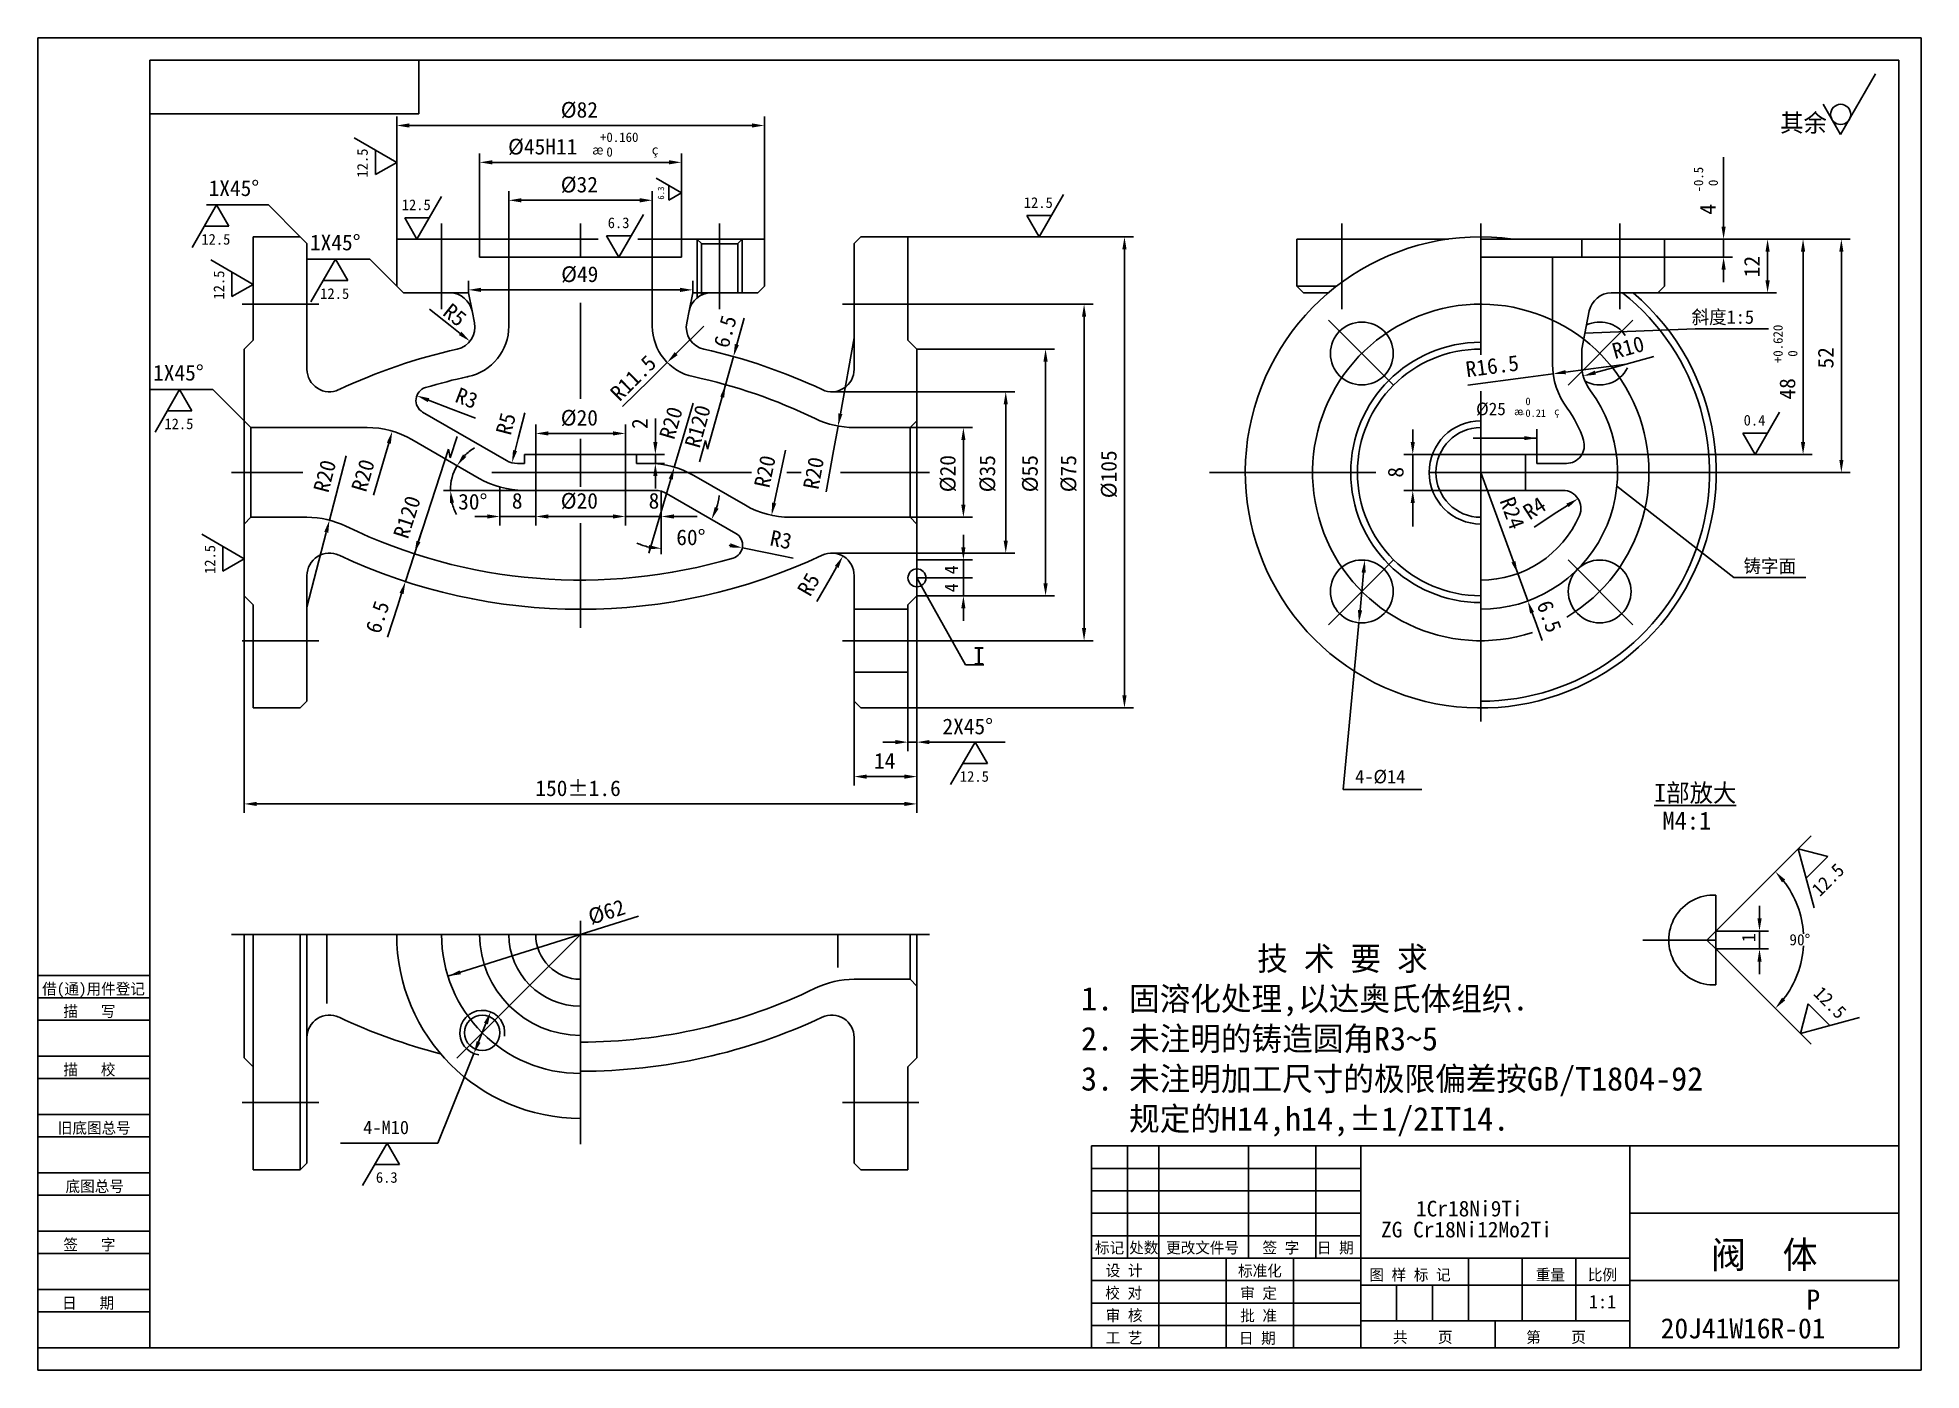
# Model space of a CAD drawing. Header units: metres. Extents: x 0 to 420, y 0 to 297.
import ezdxf

# ---------------------------------------------------------------- set-up
doc = ezdxf.new("R2010")
doc.units = ezdxf.units.M
for name, color, linetype in [('C', 6, 'Continuous'), ('D', 1, 'Continuous'), ('FL', 5, 'Continuous'), ('T', 7, 'Continuous'), ('TL', 4, 'Continuous')]:
    doc.layers.add(name, color=color, linetype=linetype)

# ---------------------------------------------------------------- blocks, each defined once
blk = doc.blocks.new('TUKUN3')
at = {"layer": 'FL'}
for p, q in [((420, 297), (0, 297)), ((0, 297), (0, 0)), ((420, 0), (420, 297)), ((0, 78), (25, 78)), ((0, 70), (25, 70)), ((0, 65), (25, 65)), ((0, 57), (25, 57)), ((0, 52), (25, 52)), ((243, 25), (243, 50)), ((250, 5), (250, 50)), ((270, 25), (270, 50)), ((285, 25), (285, 50)), ((0, 44), (25, 44)), ((235, 45), (295, 45)), ((0, 39), (25, 39)), ((235, 40), (295, 40)), ((235, 35), (295, 35)), ((0, 31), (25, 31)), ((235, 30), (295, 30)), ((0, 26), (25, 26)), ((280, 5), (280, 25)), ((0, 18), (25, 18)), ((235, 20), (295, 20)), ((0, 13), (25, 13)), ((235, 15), (295, 15)), ((235, 10), (295, 10)), ((0, 0), (420, 0))]:
    blk.add_line(p, q, dxfattribs=at)
at = {"layer": 'TL'}
for p, q in [((415, 292), (25, 292)), ((25, 5), (25, 292)), ((85, 292), (85, 280)), ((415, 5), (415, 292)), ((85, 280), (25, 280)), ((0, 88), (25, 88)), ((0, 83), (25, 83)), ((415, 50), (235, 50)), ((235, 50), (235, 5)), ((295, 5), (295, 50)), ((355, 5), (355, 50)), ((415, 35), (355, 35)), ((355, 25), (235, 25)), ((265, 5), (265, 25)), ((319, 11), (319, 25)), ((331, 11), (331, 25)), ((343, 11), (343, 25)), ((295, 19), (355, 19)), ((303, 11), (303, 19)), ((311, 11), (311, 19)), ((415, 20), (355, 20)), ((355, 11), (295, 11)), ((325, 5), (325, 11)), ((0, 5), (415, 5))]:
    blk.add_line(p, q, dxfattribs=at)
at = {"layer": 'T'}
for s, p in [('借(通)用件登记', (1, 83.76)), ('描   写', (5.74, 78.76)), ('描   校', (5.74, 65.76)), ('旧底图总号', (4.49, 52.76)), ('底图总号', (6.22, 39.76)), ('签   字', (5.74, 26.76)), ('标记', (235.75, 26.07)), ('处数', (243.38, 26.07)), ('更改文件号', (251.61, 26.07)), ('签 字', (273.1, 26.07)), ('日 期', (285.23, 26.07)), ('设 计', (238.14, 20.99)), ('标准化', (267.65, 20.93)), ('图 样 标 记', (296.95, 20.04)), ('重量', (334.03, 20.04)), ('比例', (345.64, 20.04)), ('校 对', (238.05, 15.99)), ('审 定', (268.13, 15.93)), ('日   期', (5.45, 13.76)), ('审 核', (238.14, 10.99)), ('批 准', (268.13, 10.93)), ('工 艺', (238.14, 5.99)), ('日 期', (267.84, 5.93)), ('共    页', (302.18, 6.13)), ('第    页', (331.9, 6.13))]:
    blk.add_text(s, height=2.5, dxfattribs=at).set_placement(p)

msp = doc.modelspace()

# ---------------------------------------------------------------- linework, layer by layer
at = {"layer": 'C'}
for p, q in [((90.05, 236.52), (90.05, 255.59)), ((121.05, 248.11), (121.05, 255.59)), ((152.05, 236.52), (152.05, 255.59)), ((290.77, 236.52), (290.77, 255.59)), ((321.77, 226.34), (321.77, 255.59)), ((352.77, 236.52), (352.77, 255.59)), ((45.59, 237.61), (62.67, 237.61)), ((121.05, 216.52), (121.05, 237.89)), ((196.51, 237.61), (179.43, 237.61)), ((302.3, 219.57), (287.83, 234.05)), ((341.24, 219.57), (355.71, 234.05)), ((321.77, 200.11), (321.77, 218.21)), ((121.05, 200.11), (121.05, 207.57)), ((43.24, 200.11), (59.12, 200.11)), ((101.25, 200.11), (121.05, 200.11)), ((121.05, 200.11), (121.05, 196.88)), ((159.18, 200.11), (121.05, 200.11)), ((170.23, 200.11), (167.02, 200.11)), ((198.86, 200.11), (178.99, 200.11)), ((261.26, 200.11), (298.38, 200.11)), ((310.29, 200.11), (321.77, 200.11)), ((382.33, 200.11), (321.77, 200.11)), ((321.77, 200.11), (321.77, 144.59)), ((121.05, 188.83), (121.05, 165.5)), ((302.3, 180.64), (287.83, 166.17)), ((341.24, 180.64), (355.71, 166.17)), ((45.59, 162.61), (62.67, 162.61)), ((196.51, 162.61), (179.43, 162.61)), ((43.24, 97.15), (121.05, 97.15)), ((121.05, 97.15), (93.47, 69.58)), ((121.05, 97.15), (121.05, 100.15)), ((121.05, 97.15), (121.05, 50.41)), ((198.86, 97.15), (121.05, 97.15)), ((374.21, 95.9), (357.94, 95.9)), ((45.59, 59.65), (62.67, 59.65)), ((196.51, 59.65), (179.43, 59.65))]:
    msp.add_line(p, q, dxfattribs=at)
for centre, radius, start, end in [((321.77, 200.11), 37.5, 300.72, 287.92), ((121.05, 97.15), 31, 180, 270)]:
    msp.add_arc(centre, radius, start, end, dxfattribs=at)
at = {"layer": 'D'}
for p, q in [((409.81, 288.93), (402.01, 275.41)), ((402.01, 275.41), (398.1, 282.17)), ((80.05, 252.11), (80.05, 279.43)), ((82.85, 277.43), (159.25, 277.43)), ((162.05, 252.11), (162.05, 279.43)), ((70.59, 274.69), (80.05, 269.22)), ((75.32, 266.49), (75.32, 271.96)), ((80.05, 269.22), (75.32, 266.49)), ((98.55, 252.11), (98.55, 271.22)), ((101.35, 269.22), (140.75, 269.22)), ((143.55, 252.11), (143.55, 271.22)), ((375.91, 257.71), (375.91, 270.38)), ((137.87, 265.67), (143.55, 262.4)), ((90.04, 261.57), (84.57, 252.11)), ((105.05, 248.11), (105.05, 262.76)), ((107.85, 260.76), (134.25, 260.76)), ((137.05, 248.11), (137.05, 262.76)), ((140.71, 260.76), (140.71, 264.03)), ((143.55, 262.4), (140.71, 260.76)), ((228.74, 262.07), (223.27, 252.61)), ((34.43, 250.25), (39.89, 259.72)), ((51.44, 259.72), (37.62, 259.72)), ((39.89, 259.72), (42.63, 254.98)), ((58.55, 252.61), (51.44, 259.72)), ((84.57, 252.11), (81.84, 256.84)), ((81.84, 256.84), (87.3, 256.84)), ((135.06, 257.57), (129.6, 248.11)), ((223.27, 252.61), (220.54, 257.34)), ((220.54, 257.34), (226.01, 257.34)), ((375.91, 254.91), (375.91, 257.71)), ((42.63, 254.98), (37.16, 254.98)), ((129.6, 248.11), (126.86, 252.84)), ((126.86, 252.84), (132.33, 252.84)), ((194.05, 252.61), (244.32, 252.61)), ((362.77, 252.11), (377.91, 252.11)), ((375.91, 248.11), (375.91, 252.11)), ((377.91, 252.11), (387.72, 252.11)), ((387.72, 252.11), (395.63, 252.11)), ((395.63, 252.11), (404.17, 252.11)), ((242.32, 249.81), (242.32, 150.41)), ((344.27, 248.11), (377.91, 248.11)), ((385.72, 249.31), (385.72, 242.91)), ((393.63, 249.31), (393.63, 206.91)), ((402.17, 249.31), (402.17, 202.91)), ((38.59, 247.5), (48.05, 242.03)), ((43.32, 239.3), (43.32, 244.76)), ((74.04, 247.61), (60.22, 247.61)), ((60.93, 238.15), (66.39, 247.61)), ((66.39, 247.61), (69.13, 242.88)), ((80.05, 241.61), (74.04, 247.61)), ((375.91, 245.31), (375.91, 242.51)), ((48.05, 242.03), (43.32, 239.3)), ((69.13, 242.88), (63.66, 242.88)), ((91.95, 240.11), (96.05, 240.11)), ((96.05, 240.11), (96.05, 242.8)), ((96.85, 236.09), (96.05, 240.11)), ((98.85, 240.8), (143.25, 240.8)), ((145.25, 236.09), (146.05, 240.11)), ((146.05, 240.11), (146.05, 242.8)), ((150.15, 240.11), (146.05, 240.11)), ((361.27, 240.11), (387.72, 240.11)), ((92.01, 232.84), (87.38, 236.53)), ((196.51, 237.61), (235.32, 237.61)), ((94.2, 231.09), (92.01, 232.84)), ((142.36, 226.58), (148.55, 232.7)), ((155.9, 228.62), (156.66, 231.32)), ((156.66, 231.32), (157.55, 234.49)), ((233.32, 234.81), (233.32, 165.41)), ((344.98, 231.14), (369.56, 232.15)), ((369.56, 232.15), (385.94, 232.15)), ((178.98, 213.19), (182.08, 230.11)), ((196.05, 227.61), (226.73, 227.61)), ((140.37, 224.62), (136.39, 220.68)), ((155.15, 225.93), (149.38, 205.32)), ((224.73, 224.81), (224.73, 175.41)), ((340.69, 222.47), (354.27, 224.27)), ((347.33, 222.35), (352.04, 223.66)), ((352.04, 223.66), (360.32, 225.95)), ((39.07, 218.59), (25.24, 218.59)), ((26.19, 209.12), (31.65, 218.59)), ((31.65, 218.59), (34.39, 213.86)), ((46.05, 211.61), (39.07, 218.59)), ((136.39, 220.68), (130.41, 214.78)), ((332.36, 221.36), (318.89, 219.57)), ((337.91, 222.1), (332.36, 221.36)), ((87.16, 216.22), (92.11, 214.31)), ((92.11, 214.31), (97.64, 212.19)), ((143.53, 206.67), (146.14, 215.55)), ((177.46, 218.1), (187.22, 218.1)), ((187.22, 218.1), (217.85, 218.1)), ((215.85, 184.91), (215.85, 215.3)), ((34.39, 213.86), (28.92, 213.86)), ((107.15, 207.69), (108.63, 213.42)), ((111.05, 204.11), (111.05, 210.8)), ((131.05, 204.11), (131.05, 210.8)), ((137.73, 209.71), (137.73, 212.13)), ((178.47, 210.43), (177.46, 204.93)), ((194.55, 210.11), (208.41, 210.11)), ((388.39, 213.57), (382.93, 204.11)), ((78.28, 206.61), (77.5, 203.92)), ((91.99, 203.33), (93.53, 208.09)), ((106.45, 204.98), (107.15, 207.69)), ((113.85, 208.8), (128.25, 208.8)), ((137.73, 206.91), (137.73, 209.71)), ((141.95, 201.29), (143.53, 206.67)), ((148.88, 207.26), (147.54, 202.45)), ((149.38, 205.32), (148.88, 207.26)), ((206.41, 192.91), (206.41, 207.31)), ((306.6, 206.91), (306.6, 209.71)), ((320.11, 207.75), (334.27, 207.75)), ((334.27, 204.11), (334.27, 209.75)), ((382.93, 204.11), (380.19, 208.84)), ((380.19, 208.84), (385.66, 208.84)), ((66.46, 194.88), (68.79, 203.84)), ((77.5, 203.92), (74.89, 195.04)), ((82, 175.79), (91.57, 205.29)), ((91.57, 205.29), (91.99, 203.33)), ((133.55, 204.11), (139.73, 204.11)), ((133.55, 202.11), (139.73, 202.11)), ((137.73, 202.11), (137.73, 204.11)), ((164.8, 196.02), (166.73, 205.08)), ((177.46, 204.93), (175.79, 195.82)), ((321.77, 204.11), (304.6, 204.11)), ((306.6, 204.11), (306.6, 196.11)), ((334.27, 204.11), (395.63, 204.11)), ((141.16, 198.61), (136.3, 182.11)), ((137.73, 199.31), (137.73, 196.51)), ((332.25, 171.46), (321.77, 200.11)), ((382.33, 200.11), (404.17, 200.11)), ((65.06, 189.46), (66.46, 194.88)), ((108.41, 196.11), (90.46, 196.11)), ((103.05, 196.84), (103.05, 188.29)), ((111.05, 196.11), (111.05, 188.29)), ((111.05, 196.11), (111.05, 188.29)), ((131.05, 196.11), (131.05, 188.29)), ((139.05, 196.11), (139.05, 188.29)), ((164.21, 193.29), (164.8, 196.02)), ((321.77, 196.11), (304.6, 196.11)), ((306.6, 193.31), (306.6, 190.51)), ((352.11, 197.02), (378.23, 176.7)), ((100.25, 190.29), (97.45, 190.29)), ((111.05, 190.29), (103.05, 190.29)), ((128.25, 190.29), (113.85, 190.29)), ((113.85, 190.29), (116.65, 190.29)), ((131.05, 190.29), (139.05, 190.29)), ((141.85, 190.29), (144.65, 190.29)), ((144.65, 190.29), (147.07, 190.29)), ((194.55, 190.11), (208.41, 190.11)), ((306.6, 190.51), (306.6, 188.08)), ((338.76, 191.24), (333.65, 187.92)), ((341.11, 192.76), (338.76, 191.24)), ((36.59, 186.34), (46.05, 180.87)), ((64.35, 186.75), (60.03, 170.11)), ((84.87, 184.63), (85.73, 187.3)), ((139.05, 188.29), (139.05, 181.89)), ((206.41, 183.41), (206.41, 186.21)), ((41.32, 178.14), (41.32, 183.6)), ((46.05, 180.87), (41.32, 178.14)), ((154.39, 183.86), (154.19, 183.9)), ((157.13, 183.3), (162.62, 182.19)), ((162.62, 182.19), (168.43, 181.02)), ((177.46, 182.11), (187.22, 182.11)), ((187.22, 182.11), (217.85, 182.11)), ((196.05, 180.61), (202.92, 180.61)), ((202.92, 180.61), (208.41, 180.61)), ((206.41, 180.61), (206.41, 172.61)), ((176.68, 176.49), (173.72, 171.36)), ((178.15, 179.03), (176.68, 176.49)), ((196.05, 176.61), (202.92, 176.61)), ((196.05, 176.61), (206.87, 157.23)), ((202.92, 176.61), (208.41, 176.61)), ((294.86, 169.41), (295.65, 177.77)), ((378.23, 176.7), (394.22, 176.7)), ((46.05, 172.61), (46.05, 124.23)), ((81.13, 173.12), (80.27, 170.46)), ((196.05, 172.61), (226.73, 172.61)), ((196.05, 172.61), (196.05, 138)), ((206.23, 172.61), (208.41, 172.61)), ((80.27, 170.46), (77.98, 163.4)), ((206.41, 169.81), (206.41, 167.01)), ((333.21, 168.83), (334.17, 166.2)), ((294.59, 166.62), (294.07, 161.05)), ((334.17, 166.2), (335.47, 162.66)), ((196.51, 162.61), (235.32, 162.61)), ((294.07, 161.05), (291.08, 129.43)), ((206.87, 157.23), (210.94, 157.23)), ((182.05, 149.11), (182.05, 130.32)), ((194.05, 147.61), (244.32, 147.61)), ((194.05, 147.61), (194.05, 138)), ((191.25, 140), (188.45, 140)), ((194.05, 140), (196.05, 140)), ((198.85, 140), (201.65, 140)), ((201.65, 140), (215.74, 140)), ((203.55, 130.54), (209.02, 140)), ((209.02, 140), (211.75, 135.27)), ((196.05, 138), (196.05, 130.32)), ((211.75, 135.27), (206.29, 135.27)), ((184.85, 132.32), (193.25, 132.32)), ((196.05, 130.32), (196.05, 124.23)), ((193.25, 126.23), (48.85, 126.23)), ((291.08, 129.43), (308.66, 129.43)), ((374.21, 97.9), (395.42, 119.11)), ((396.09, 103.05), (392.55, 116.25)), ((392.55, 116.25), (399.15, 114.48)), ((399.15, 114.48), (394.32, 109.65)), ((91.48, 87.84), (133.96, 101.22)), ((383.92, 100.7), (383.92, 103.5)), ((374.21, 97.9), (385.92, 97.9)), ((383.92, 93.9), (383.92, 97.9)), ((374.21, 93.9), (395.42, 72.69)), ((374.21, 93.9), (385.92, 93.9)), ((383.92, 91.1), (383.92, 88.3)), ((393.04, 75.07), (394.8, 81.67)), ((394.8, 81.67), (399.63, 76.84)), ((98.31, 73.19), (99.95, 77.27)), ((406.23, 78.61), (393.04, 75.07)), ((97.26, 70.59), (95.17, 65.4)), ((95.17, 65.4), (89.22, 50.63)), ((89.22, 50.63), (67.52, 50.63)), ((72.44, 41.17), (77.91, 50.63)), ((77.91, 50.63), (80.64, 45.9)), ((80.64, 45.9), (75.17, 45.9))]:
    msp.add_line(p, q, dxfattribs=at)
msp.add_circle((402.01, 279.91), 2.25, dxfattribs=at)
for centre, radius, start, end in [((103.05, 196.11), 11.03, 150, 180), ((103.05, 196.11), 11.03, 120.83, 135.42), ((103.05, 196.11), 11.03, 194.58, 209.17), ((139.05, 196.11), 12.94, 342.42, 354.84), ((139.05, 196.11), 12.94, 245.16, 257.58), ((372.21, 95.9), 21.56, 3.74, 37.55), ((372.21, 95.9), 21.56, 322.45, 356.61)]:
    msp.add_arc(centre, radius, start, end, dxfattribs=at)
for points in [[(82.85, 277.9), (82.85, 276.97), (80.05, 277.43)], [(159.25, 277.9), (159.25, 276.97), (162.05, 277.43)], [(101.35, 269.69), (101.35, 268.76), (98.55, 269.22)], [(140.75, 269.69), (140.75, 268.76), (143.55, 269.22)], [(107.85, 261.23), (107.85, 260.29), (105.05, 260.76)], [(134.25, 261.23), (134.25, 260.29), (137.05, 260.76)], [(241.85, 249.81), (242.79, 249.81), (242.32, 252.61)], [(375.44, 254.91), (376.38, 254.91), (375.91, 252.11)], [(385.25, 249.31), (386.19, 249.31), (385.72, 252.11)], [(393.16, 249.31), (394.1, 249.31), (393.63, 252.11)], [(401.71, 249.31), (402.64, 249.31), (402.17, 252.11)], [(375.44, 245.31), (376.38, 245.31), (375.91, 248.11)], [(98.85, 241.26), (98.85, 240.33), (96.05, 240.8)], [(143.25, 241.26), (143.25, 240.33), (146.05, 240.8)], [(385.25, 242.91), (386.19, 242.91), (385.72, 240.11)], [(232.85, 234.81), (233.78, 234.81), (233.32, 237.61)], [(93.91, 230.73), (94.49, 231.46), (96.39, 229.35)], [(142.69, 226.25), (142.03, 226.92), (140.37, 224.62)], [(155.45, 228.75), (156.35, 228.5), (155.15, 225.93)], [(224.26, 224.81), (225.2, 224.81), (224.73, 227.61)], [(340.75, 222), (340.63, 222.93), (337.91, 222.1)], [(347.45, 221.9), (347.2, 222.8), (344.63, 221.6)], [(153.06, 216.77), (153.4, 219.67), (152.18, 217.01)], [(86.99, 215.78), (87.32, 216.65), (84.54, 217.22)], [(215.39, 215.3), (216.32, 215.3), (215.85, 218.1)], [(179.44, 213.1), (178.52, 213.27), (178.47, 210.43)], [(205.94, 207.31), (206.87, 207.31), (206.41, 210.11)], [(78.73, 206.48), (77.84, 206.74), (79.07, 209.3)], [(113.85, 209.27), (113.85, 208.34), (111.05, 208.8)], [(128.25, 209.27), (128.25, 208.34), (131.05, 208.8)], [(137.26, 206.91), (138.19, 206.91), (137.73, 204.11)], [(306.14, 206.91), (307.07, 206.91), (306.6, 204.11)], [(331.47, 208.2), (334.27, 207.75), (331.47, 207.3)], [(393.16, 206.91), (394.1, 206.91), (393.63, 204.11)], [(95.57, 203.57), (94.82, 204.13), (93.5, 201.62)], [(106.9, 204.86), (105.99, 205.09), (105.75, 202.27)], [(137.26, 199.31), (138.19, 199.31), (137.73, 202.11)], [(401.71, 202.91), (402.64, 202.91), (402.17, 200.11)], [(141.6, 198.48), (140.71, 198.74), (141.95, 201.29)], [(91.91, 193.27), (92.84, 193.39), (92.02, 196.11)], [(164.67, 193.19), (163.76, 193.38), (163.63, 190.55)], [(306.14, 193.31), (307.07, 193.31), (306.6, 196.11)], [(341.36, 192.37), (340.85, 193.15), (343.45, 194.28)], [(64.8, 186.64), (63.9, 186.87), (65.06, 189.46)], [(100.25, 190.76), (100.25, 189.83), (103.05, 190.29)], [(113.85, 190.76), (113.85, 189.83), (111.05, 190.29)], [(113.85, 190.76), (113.85, 189.83), (111.05, 190.29)], [(128.25, 190.76), (128.25, 189.83), (131.05, 190.29)], [(141.85, 190.76), (141.85, 189.83), (139.05, 190.29)], [(151.82, 192.01), (150.96, 192.38), (150.26, 189.63)], [(205.94, 192.91), (206.87, 192.91), (206.41, 190.11)], [(84.46, 184.85), (84, 181.97), (85.33, 184.57)], [(215.39, 184.91), (216.32, 184.91), (215.85, 182.11)], [(136.32, 183.93), (136.22, 183), (139.05, 183.16)], [(154.3, 183.4), (154.48, 184.32), (157.13, 183.3)], [(178.55, 178.8), (177.75, 179.27), (179.55, 181.46)], [(205.94, 183.41), (206.87, 183.41), (206.41, 180.61)], [(296.11, 177.73), (295.18, 177.82), (295.91, 180.56)], [(328.61, 180.04), (329.49, 180.36), (330.01, 177.57)], [(80.69, 173.27), (81.58, 172.98), (82, 175.79)], [(205.94, 169.81), (206.87, 169.81), (206.41, 172.61)], [(224.26, 175.41), (225.2, 175.41), (224.73, 172.61)], [(295.32, 169.37), (294.39, 169.45), (294.59, 166.62)], [(333.65, 168.99), (332.77, 168.67), (332.25, 171.46)], [(232.85, 165.41), (233.78, 165.41), (233.32, 162.61)], [(241.85, 150.41), (242.79, 150.41), (242.32, 147.61)], [(191.25, 140.47), (191.25, 139.54), (194.05, 140)], [(198.85, 140.47), (198.85, 139.54), (196.05, 140)], [(184.85, 132.78), (184.85, 131.85), (182.05, 132.32)], [(193.25, 132.78), (193.25, 131.85), (196.05, 132.32)], [(48.85, 126.7), (48.85, 125.77), (46.05, 126.23)], [(193.25, 126.7), (193.25, 125.77), (196.05, 126.23)], [(388.95, 108.73), (389.65, 109.35), (387.45, 111.15)], [(383.46, 100.7), (384.39, 100.7), (383.92, 97.9)], [(383.46, 91.1), (384.39, 91.1), (383.92, 93.9)], [(94.09, 89.14), (91.48, 87.84), (94.37, 88.27)], [(100.39, 77.1), (99.52, 77.45), (101, 79.87)], [(389.65, 82.45), (388.95, 83.07), (387.45, 80.65)], [(98.74, 73.02), (97.88, 73.37), (97.26, 70.59)]]:
    msp.add_solid(points, dxfattribs=at)
at = {"layer": 'FL'}
for p, q in [((147.05, 252.11), (147.05, 239.03)), ((157.05, 240.11), (157.05, 252.11))]:
    msp.add_line(p, q, dxfattribs=at)
msp.add_circle((196.05, 176.61), 2, dxfattribs=at)
for centre, radius, start, end in [((373.69, 95.9), 10.01, 87.03, 272.97), ((99.13, 75.23), 5, 351.25, 261.25)]:
    msp.add_arc(centre, radius, start, end, dxfattribs=at)
at = {"layer": 'TL'}
for p, q in [((48.05, 229.61), (48.05, 252.61)), ((48.05, 252.61), (58.55, 252.61)), ((58.55, 252.61), (60.05, 251.11)), ((80.05, 252.11), (121.05, 252.11)), ((80.05, 241.61), (80.05, 252.11)), ((98.55, 248.11), (98.55, 252.11)), ((124.97, 252.11), (121.05, 252.11)), ((152.05, 252.11), (133.82, 252.11)), ((143.55, 248.11), (143.55, 252.11)), ((148, 251.11), (147, 252.11)), ((162.05, 252.11), (152.05, 252.11)), ((156.1, 251.11), (157.1, 252.11)), ((162.05, 241.61), (162.05, 252.11)), ((183.55, 252.61), (182.05, 251.11)), ((194.05, 252.61), (183.55, 252.61)), ((194.05, 229.61), (194.05, 252.61)), ((280.77, 241.61), (280.77, 252.11)), ((280.77, 252.11), (314.54, 252.11)), ((362.77, 252.11), (321.77, 252.11)), ((344.27, 248.11), (344.27, 252.11)), ((362.77, 241.61), (362.77, 252.11)), ((60.05, 223.09), (60.05, 251.11)), ((98.55, 248.11), (121.05, 248.11)), ((105.05, 232.7), (105.05, 248.11)), ((143.55, 248.11), (121.05, 248.11)), ((137.05, 232.7), (137.05, 248.11)), ((148, 251.11), (148, 239.52)), ((156.1, 251.07), (148, 251.07)), ((156.1, 240.11), (156.1, 251.11)), ((182.05, 223.09), (182.05, 251.11)), ((344.27, 248.11), (321.77, 248.11)), ((337.77, 224.27), (337.77, 248.11)), ((80.05, 241.61), (81.55, 240.11)), ((81.55, 240.11), (91.95, 240.11)), ((160.55, 240.11), (150.15, 240.11)), ((162.05, 241.61), (160.55, 240.11)), ((280.77, 241.61), (289.61, 241.61)), ((280.77, 241.61), (282.27, 240.11)), ((282.27, 240.11), (287.76, 240.11)), ((361.27, 240.11), (350.87, 240.11)), ((362.77, 241.61), (361.27, 240.11)), ((97.38, 233.45), (96.85, 236.09)), ((144.72, 233.45), (145.25, 236.09)), ((344.27, 227.61), (345.96, 236.09)), ((46.05, 227.61), (48.05, 229.61)), ((46.05, 200.11), (46.05, 227.61)), ((196.05, 227.61), (194.05, 229.61)), ((196.05, 200.11), (196.05, 227.61)), ((344.27, 224.27), (344.27, 227.61)), ((47.55, 210.11), (46.05, 211.61)), ((47.55, 190.11), (47.55, 210.11)), ((47.55, 210.11), (73.44, 210.11)), ((104.5, 202.78), (85.84, 213.55)), ((194.55, 210.11), (182.08, 210.11)), ((194.55, 210.11), (196.05, 211.61)), ((194.55, 190.11), (194.55, 210.11)), ((98.41, 198.79), (83.44, 207.43)), ((107, 202.11), (108.55, 202.11)), ((108.55, 204.11), (121.05, 204.11)), ((108.55, 202.11), (108.55, 204.11)), ((111.05, 204.11), (111.05, 196.11)), ((133.55, 204.11), (121.05, 204.11)), ((131.05, 204.11), (131.05, 196.11)), ((133.55, 202.11), (133.55, 204.11)), ((136.3, 202.11), (133.55, 202.11)), ((334.27, 204.11), (321.77, 204.11)), ((331.77, 204.11), (331.77, 196.11)), ((334.27, 204.11), (334.27, 202.11)), ((340.85, 202.11), (334.27, 202.11)), ((46.05, 200.11), (46.05, 172.61)), ((146.3, 199.43), (157.8, 192.79)), ((196.05, 200.11), (196.05, 172.61)), ((108.41, 196.11), (121.05, 196.11)), ((137.71, 196.11), (121.05, 196.11)), ((140.21, 195.44), (155.69, 186.5)), ((340.1, 196.11), (321.77, 196.11)), ((47.55, 190.11), (46.05, 188.61)), ((47.55, 190.11), (60.03, 190.11)), ((194.55, 190.11), (167.8, 190.11)), ((194.55, 190.11), (196.05, 188.61)), ((60.05, 177.13), (60.05, 149.11)), ((182.05, 177.13), (182.05, 149.11)), ((46.05, 172.61), (48.05, 170.61)), ((196.05, 172.61), (194.05, 170.61)), ((48.05, 170.61), (48.05, 147.61)), ((194.05, 169.61), (182.05, 169.61)), ((194.05, 170.61), (194.05, 147.61)), ((194.05, 155.61), (182.05, 155.61)), ((48.05, 147.61), (58.55, 147.61)), ((58.55, 147.61), (60.05, 149.11)), ((183.55, 147.61), (182.05, 149.11)), ((194.05, 147.61), (183.55, 147.61)), ((46.05, 97.15), (46.05, 69.65)), ((48.05, 97.15), (48.05, 44.65)), ((58.55, 44.65), (58.55, 97.15)), ((60.05, 97.15), (60.05, 46.15)), ((64.5, 81.73), (64.5, 97.15)), ((178.42, 89.78), (178.42, 97.15)), ((194.55, 87.15), (194.55, 97.15)), ((196.05, 97.15), (196.05, 69.65)), ((194.55, 87.15), (182.08, 87.15)), ((194.55, 87.15), (196.05, 85.65)), ((182.05, 74.17), (182.05, 46.15)), ((46.05, 69.65), (48.05, 67.65)), ((196.05, 69.65), (194.05, 67.65)), ((194.05, 67.65), (194.05, 44.65)), ((48.05, 44.65), (58.55, 44.65)), ((58.55, 44.65), (60.05, 46.15)), ((183.55, 44.65), (182.05, 46.15)), ((194.05, 44.65), (183.55, 44.65))]:
    msp.add_line(p, q, dxfattribs=at)
for points in [[(374.21, 85.9), (374.21, 93.9), (372.21, 95.9), (374.21, 97.9), (374.21, 105.9)], [(374.21, 95.9), (374.21, 97.9)], [(374.21, 95.9), (374.21, 93.9)]]:
    msp.add_lwpolyline(points, dxfattribs=at)
for centre, radius in [((295.25, 226.62), 7), ((295.25, 173.59), 7), ((348.28, 173.59), 7), ((99.13, 75.23), 3.95)]:
    msp.add_circle(centre, radius, dxfattribs=at)
for centre, radius, start, end in [((321.77, 200.11), 52.5, 82.09, 49.63), ((91.95, 235.11), 5, 11.31, 90), ((150.15, 235.11), 5, 90, 168.69), ((321.77, 200.11), 51, 270, 51.66), ((350.87, 235.11), 5, 90, 168.69), ((92.48, 232.47), 5, 282.55, 11.31), ((93.55, 232.7), 11.5, 282.07, 0), ((148.55, 232.7), 11.5, 180, 257.93), ((149.62, 232.47), 5, 168.69, 257.45), ((348.28, 226.62), 7, 35.2, 114.86), ((121.05, 104.11), 126.5, 102.55, 115.2), ((121.05, 104.11), 126.5, 64.8, 77.45), ((321.77, 200.11), 29, 90, 270), ((321.77, 200.11), 27.5, 90, 270), ((65.05, 223.09), 5, 180, 295.2), ((177.05, 223.09), 5, 244.8, 0), ((354.27, 224.27), 16.5, 180, 216.63), ((354.27, 224.27), 10, 180, 216.63), ((348.28, 226.62), 7, 242.38, 332.52), ((87.34, 216.15), 3, 106.74, 240), ((121.05, 104.11), 120, 102.07, 106.74), ((121.05, 104.11), 120, 102.07, 102.21), ((121.05, 104.11), 120, 64.16, 77.93), ((321.77, 200.11), 30.5, 270, 36.63), ((321.77, 200.11), 24, 17.46, 36.63), ((73.44, 190.11), 20, 60, 90), ((182.08, 230.11), 20, 244.16, 270), ((321.77, 200.11), 11.5, 90, 270), ((321.77, 200.11), 10, 90, 270), ((340.85, 206.11), 4, 270, 17.46), ((107, 207.11), 5, 240, 270), ((136.3, 182.11), 20, 60, 90), ((108.41, 216.11), 20, 240, 270), ((137.71, 191.11), 5, 60, 90), ((340.1, 192.11), 4, 336.42, 90), ((60.03, 170.11), 20, 64.16, 90), ((167.8, 210.11), 20, 240, 270), ((321.77, 200.11), 24, 270, 336.42), ((121.05, 296.11), 120, 244.16, 286.46), ((154.19, 183.9), 3, 286.46, 60), ((65.05, 177.13), 5, 64.8, 180), ((121.05, 296.11), 126.5, 244.8, 295.2), ((177.05, 177.13), 5, 0, 115.2), ((121.05, 97.15), 41, 180, 270), ((121.05, 97.15), 22.5, 180, 270), ((121.05, 97.15), 16, 180, 270), ((121.05, 97.15), 10, 180, 270), ((121.05, 193.15), 120, 270, 295.84), ((182.08, 67.15), 20, 90, 115.84), ((65.05, 74.17), 5, 64.8, 180), ((121.05, 193.15), 126.5, 244.8, 255.72), ((121.05, 193.15), 126.5, 270, 295.2), ((177.05, 74.17), 5, 0, 115.2)]:
    msp.add_arc(centre, radius, start, end, dxfattribs=at)

# ---------------------------------------------------------------- block references
msp.add_blockref('TUKUN3', (0, 0), dxfattribs=at)

# ---------------------------------------------------------------- texts
at = {"layer": 'D'}
for s, height, p in [('%%C82', 3.5, (116.63, 279.18)), ('其余', 4, (388.54, 276.02)), ('%%C45H11', 3.5, (104.88, 270.97)), ('+0.160', 2.1, (125.38, 273.77)), ('%%230', 2.1, (123.63, 270.97)), (' 0', 2.1, (125.38, 270.48)), ('%%231', 2.1, (136.93, 270.97)), ('1X45%%d', 3.5, (38.11, 261.71)), ('%%C32', 3.5, (116.63, 262.51)), ('12.5', 2.38, (81.17, 258.56)), ('12.5', 2.38, (219.87, 259.06)), ('12.5', 2.38, (36.49, 250.88)), ('1X45%%d', 3.5, (60.71, 249.61)), ('%%C49', 3.5, (116.72, 242.55)), ('12.5', 2.38, (62.99, 238.78)), ('斜度1:5', 3, (368.78, 233.24)), ('1X45%%d', 3.5, (25.74, 220.58)), ('%%C20', 3.5, (116.63, 210.55)), ('%%C25', 2.8, (320.72, 212.87)), (' 0', 1.68, (330.59, 215.11)), ('12.5', 2.38, (28.25, 209.75)), ('%%230', 1.68, (329.19, 212.87)), ('-0.21', 1.68, (330.59, 212.48)), ('%%231', 1.68, (338.15, 212.87)), ('0.4', 2.38, (380.38, 210.56)), ('30%%D', 3.5, (93.76, 191.84)), ('8', 3.5, (105.73, 192.04)), ('%%C20', 3.5, (116.63, 192.04)), ('8', 3.5, (136.23, 192.04)), ('60%%D', 3.5, (142.39, 183.9)), ('铸字面', 3, (380.36, 177.76)), ('I', 4, (208.52, 157.23)), ('2X45%%D', 3.5, (201.74, 141.75)), ('14', 3.5, (186.47, 134.07)), ('150%%P1.6', 3.5, (110.97, 127.98)), ('12.5', 2.38, (205.62, 131.17)), ('4-%%C14', 3, (293.76, 130.82)), ('%%UI部放大%%u', 4, (360.41, 126.7)), ('M4:1', 4, (362.28, 120.51)), ('90%%d', 2.5, (390.58, 94.72)), ('            技 术 要 求', 5.25, (229.07, 89.13)), (' 1. 固溶化处理,以达奥氏体组织.', 5.25, (229.07, 80.2)), (' 2. 未注明的铸造圆角R3~5', 5.25, (229.07, 71.28)), (' 3. 未注明加工尺寸的极限偏差按GB/T1804-92', 5.25, (229.07, 62.35)), ('    规定的H14,h14,%%P1/2IT14.', 5.25, (229.07, 53.43)), ('4-M10', 3, (72.59, 52.63)), ('6.3', 2.38, (75.41, 41.8)), ('1Cr18Ni9Ti', 3.5, (307.32, 34.29)), ('ZG Cr18Ni12Mo2Ti', 3.5, (299.53, 29.62)), ('阀  体', 6, (373.11, 22.75)), ('P', 4.5, (394.39, 13.5)), ('1:1', 3, (345.86, 13.8)), ('20J41W16R-01', 4.5, (361.89, 7.11))]:
    msp.add_text(s, height=height, dxfattribs=at).set_placement(p)
for s, height, rotation, p in [('12.5', 2.38, 90, (73.6, 265.82)), ('-0.5', 2.1, 90, (371.36, 262.5)), (' 0', 2.1, 90, (374.65, 262.5)), ('6.3', 1.43, 90, (139.68, 260.9)), ('6.3', 2.38, 360, (127.1, 254.56)), ('4', 3.5, 90, (374.16, 257.55)), ('12', 3.5, 90, (383.97, 243.61)), ('12.5', 2.38, 90, (41.6, 238.63)), ('R5', 3.5, 321.45, (90.08, 235.33)), ('6.5', 3.5, 74.36, (153.99, 227.6)), ('+0.620', 2.1, 90, (389.08, 224.47)), ('R10', 3.5, 15.48, (351.66, 225.37)), (' 0', 2.1, 90, (392.37, 224.47)), ('52', 3.5, 90, (400.42, 223.27)), ('R11.5', 3.5, 44.65, (129.77, 215.75)), ('R16.5', 3.5, 7.58, (318.66, 221.3)), ('R3', 3.5, 338.96, (92.82, 215.91)), ('48', 3.5, 90, (391.88, 216.35)), ('R20', 3.5, 73.6, (141.87, 207.25)), ('R120', 3.5, 74.36, (147.57, 205.34)), ('R5', 3.5, 75.49, (105.48, 208.21)), ('2', 3.5, 90, (135.98, 209.8)), ('R20', 3.5, 75.43, (64.79, 195.41)), ('R20', 3.5, 73.65, (73.21, 195.54)), ('R20', 3.5, 77.96, (163.11, 196.48)), ('R20', 3.5, 79.62, (174.07, 196.14)), ('%%C20', 3.5, 90, (204.66, 195.69)), ('%%C35', 3.5, 90, (213.49, 195.68)), ('%%C55', 3.5, 90, (222.98, 195.69)), ('%%C75', 3.5, 90, (231.57, 195.69)), ('%%C105', 3.5, 90, (240.57, 194.36)), ('8', 3.5, 90, (304.54, 198.95)), ('R120', 3.5, 72.02, (82.54, 185.1)), ('R24', 3.5, 290.09, (325.93, 193.82)), ('R4', 3.5, 32.97, (332.69, 189.39)), ('R3', 3.5, 348.55, (163.06, 183.89)), ('12.5', 2.38, 90, (39.6, 177.47)), ('R5', 3.5, 60.02, (172.21, 172.23)), ('4', 3, 90, (205.21, 177.39)), ('4', 3, 90, (205.21, 173.39)), ('6.5', 3.5, 72.02, (76.31, 163.94)), ('6.5', 3.5, 290.09, (334.18, 170.76)), ('12.5', 2.98, 45, (397.36, 105.43)), ('%%C62', 3.5, 17.48, (123.41, 99.27)), ('1', 3, 90, (382.99, 95.41)), ('12.5', 2.98, 315, (395.73, 83.78))]:
    msp.add_text(s, height=height, rotation=rotation, dxfattribs=at).set_placement(p)

doc.saveas('drawing.dxf')
